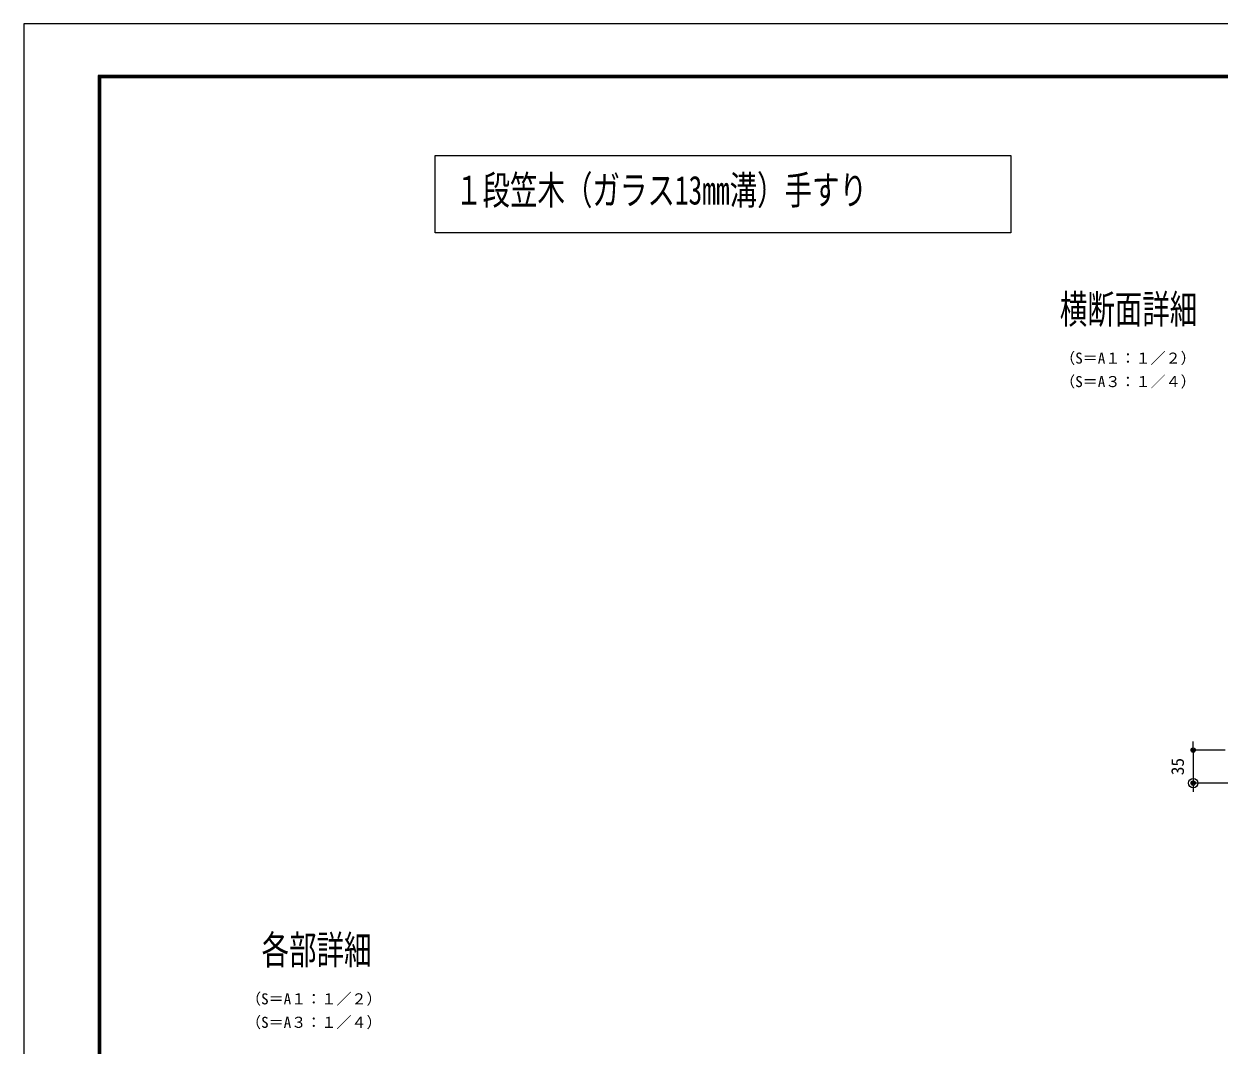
# Model space of a CAD drawing. Units: millimetres, scale not verified. Extents: x -3580 to 3580, y -1188 to 1188.
# Drawn here: x 216 to 1485, y 104 to 1188 of the extents above; entities that cross this region are included whole.
import ezdxf
from ezdxf.enums import TextEntityAlignment as Align

# ---------------------------------------------------------------- set-up
doc = ezdxf.new("R2010")
doc.units = ezdxf.units.MM
doc.header["$LTSCALE"] = 20
doc.header["$PDMODE"] = 32
doc.header["$PDSIZE"] = 10
for name, color, linetype, lineweight in [('0-0_0', 7, 'Continuous', 18), ('0-1_DEFPOINTS', 7, 'Continuous', 18), ('0-4_WAKU', 7, 'Continuous', 18), ('0-A_1手摺寸法', 7, 'Continuous', 18)]:
    doc.layers.add(name, color=color, linetype=linetype, lineweight=lineweight)
doc.styles.add('ＭＳ ゴシック', font='')
doc.styles.get('ＭＳ ゴシック').set_extended_font_data('MS Gothic')

# ---------------------------------------------------------------- blocks, each defined once
blk = doc.blocks.new('_ORIGIN2')
at = {"layer": '0-0_0'}
blk.add_line((-0.5, 0), (-1, 0), dxfattribs=at)
for radius in [0.5, 0.25]:
    blk.add_circle((0, 0), radius, dxfattribs=at)
blk = doc.blocks.new('D110')
at = {"layer": '0-1_DEFPOINTS'}
for p in [(3542.38, 841.05), (3496.83, 806.05), (3549.38, 806.05)]:
    blk.add_point(p, dxfattribs=at)
at = {"layer": '0-A_1手摺寸法'}
for p, q in [((3496.83, 845.65), (3496.83, 850.25)), ((3530.88, 841.05), (3496.83, 841.05)), ((3496.83, 841.05), (3496.83, 806.05)), ((3537.88, 806.05), (3496.83, 806.05)), ((3496.83, 801.45), (3496.83, 796.85))]:
    blk.add_line(p, q, dxfattribs=at)
at = {"layer": '0-A_1手摺寸法', "xscale": 4.6, "yscale": 4.6}
for p, rotation in [((3496.83, 841.05), 270), ((3496.83, 806.05), 90)]:
    blk.add_blockref('_ORIGIN2', p, dxfattribs=dict(at, rotation=rotation))
at = {"layer": '0-A_1手摺寸法', "style": 'ＭＳ ゴシック'}
blk.add_text('35', height=13.49, rotation=90, dxfattribs=at).set_placement((3491.08, 814.35), align=Align.BOTTOM_LEFT)

msp = doc.modelspace()

# ---------------------------------------------------------------- linework, layer by layer
at = {"layer": '0-0_0'}
msp.add_lwpolyline([(1263.78, 966.14), (652.54, 966.14), (652.54, 1048.47), (1263.78, 1048.47)], close=True, dxfattribs=at)
at = {"layer": '0-1_DEFPOINTS', "color": 5}
for p, q in [((215.8, 1188), (215.8, -1188)), ((3579.8, 1188), (215.8, 1188))]:
    msp.add_line(p, q, dxfattribs=at)
at = {"layer": '0-4_WAKU'}
for p, q in [((294.6, 1133.2), (294.6, -1129.2)), ((3497, 1133.2), (294.6, 1133.2)), ((295.2, 1132.6), (295.2, -1128.6)), ((3496.4, 1132.6), (295.2, 1132.6)), ((295.8, 1132), (295.8, -1128)), ((3495.8, 1132), (295.8, 1132)), ((296.4, 1131.4), (296.4, -1127.4)), ((3495.2, 1131.4), (296.4, 1131.4)), ((297, 1130.8), (297, -1126.8)), ((3494.6, 1130.8), (297, 1130.8))]:
    msp.add_line(p, q, dxfattribs=at)

# ---------------------------------------------------------------- block references
at = {"layer": '0-A_1手摺寸法'}
msp.add_blockref('D110', (-2039.54, -423.94), dxfattribs=at)

# ---------------------------------------------------------------- texts
at = {"layer": '0-0_0', "style": 'ＭＳ ゴシック', "width": 0.7}
for s, p in [('１段笠木（ガラス13mm溝）手すり', (673.61, 987.09)), ('横断面詳細', (1315.76, 860.71)), ('各部詳細', (468.16, 180.54))]:
    msp.add_text(s, height=30.55, dxfattribs=at).set_placement(p, align=Align.BOTTOM_LEFT)
at = {"layer": '0-0_0', "style": 'ＭＳ ゴシック'}
for s, p in [('（S＝A１：１／２）', (1316.06, 823.8)), ('（S＝A３：１／４）', (1316.06, 798.9)), ('（S＝A１：１／２）', (451.63, 143.63)), ('（S＝A３：１／４）', (451.63, 118.72))]:
    msp.add_text(s, height=11.73, dxfattribs=at).set_placement(p, align=Align.BOTTOM_LEFT)

doc.saveas('drawing.dxf')
